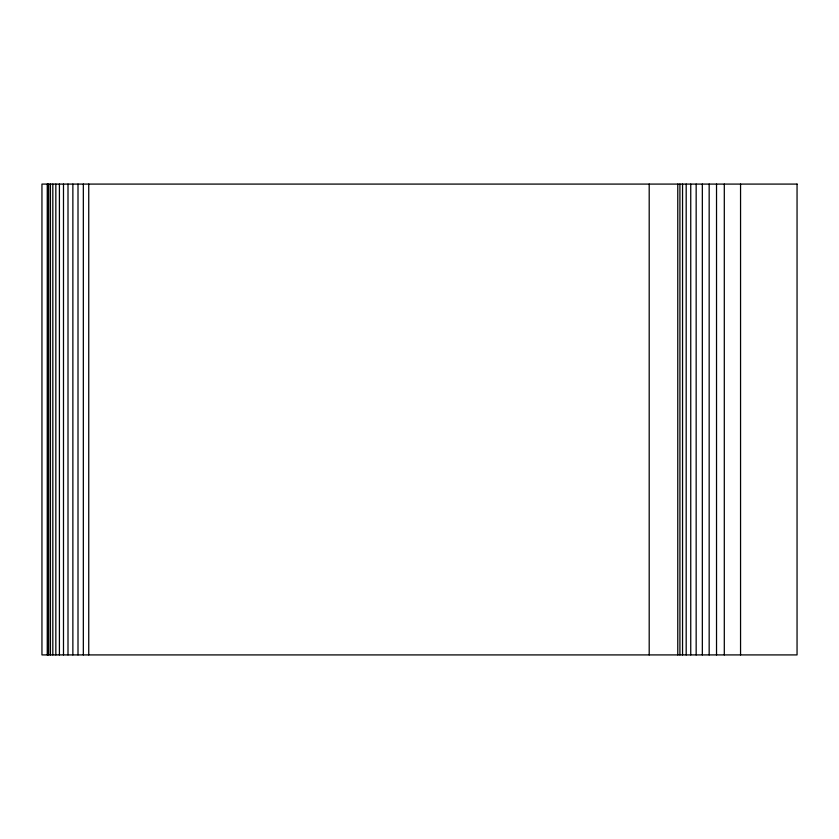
<?xml version="1.0" encoding="UTF-8"?>
<svg xmlns="http://www.w3.org/2000/svg" width="839" height="839" viewBox="0 0 839 839"><rect width="100%" height="100%" fill="white"/><g stroke="black" fill="none" stroke-linecap="round" stroke-linejoin="round"><path stroke-width="1.26" d="M740.554 184.087L740.554 654.913M724.298 184.087L724.298 654.913M716.527 184.087L716.527 654.913M709.165 184.087L709.165 654.913M702.337 184.087L702.337 654.913M696.16 184.087L696.16 654.913M690.749 184.087L690.749 654.913M686.187 184.087L686.187 654.913M682.547 184.087L682.547 654.913M679.915 184.087L679.915 654.913M677.776 184.087L677.776 654.913M649.197 184.087L649.197 654.913M88.745 184.087L88.745 654.913M83.334 184.087L83.334 654.913M78.006 184.087L78.006 654.913M72.867 184.087L72.867 654.913M68.001 184.087L68.001 654.913M63.491 184.087L63.491 654.913M59.412 184.087L59.412 654.913M55.835 184.087L55.835 654.913M52.826 184.087L52.826 654.913M50.424 184.087L50.424 654.913M48.683 184.087L48.683 654.913M47.624 184.087L47.624 654.913M47.267 184.087L47.267 654.913M797.05 184.087L41.95 184.087L41.95 654.913L797.05 654.913L797.05 184.087"/></g></svg>
